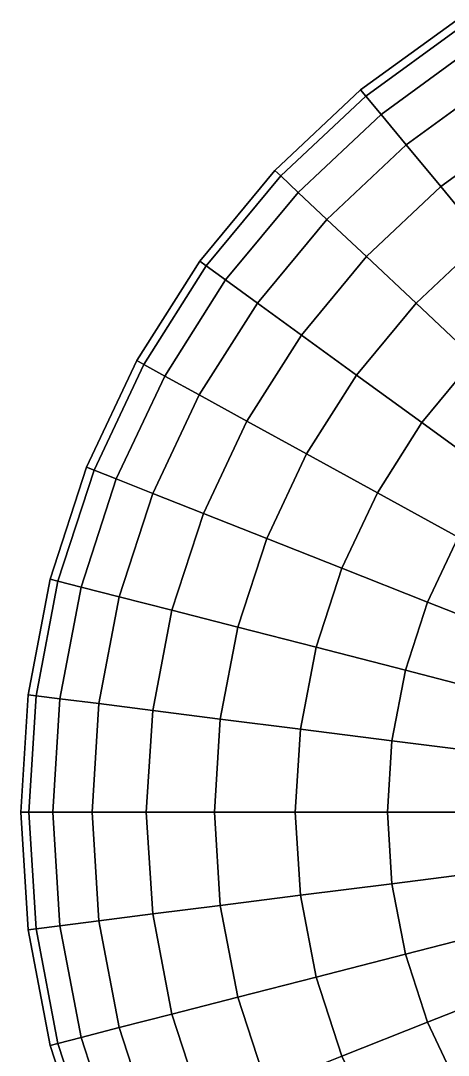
# Model space of a CAD drawing. Extents: x -1 to 5, y -1 to 5.
# Drawn here: x 3 to 3.456, y -0.259 to 0.844 of the extents above; entities that cross this region are included whole.
import ezdxf

# ---------------------------------------------------------------- set-up
doc = ezdxf.new("R2010")
doc.units = 0

msp = doc.modelspace()

# ---------------------------------------------------------------- linework, layer by layer
at = {"color": 100}
for points in [[(3.4688, 0.8371, 0.1305), (3.4642, 0.8443), (3.3626, 0.7705), (3.368, 0.7639, 0.1305)], [(3.4642, 0.8443), (3.4688, 0.8371, -0.1305), (3.368, 0.7639, -0.1305), (3.3626, 0.7705)], [(3.4824, 0.8156, 0.2588), (3.4688, 0.8371, 0.1305), (3.368, 0.7639, 0.1305), (3.3843, 0.7443, 0.2588)], [(3.4688, 0.8371, -0.1305), (3.4824, 0.8156, -0.2588), (3.3843, 0.7443, -0.2588), (3.368, 0.7639, -0.1305)], [(3.505, 0.7801, 0.3827), (3.4824, 0.8156, 0.2588), (3.3843, 0.7443, 0.2588), (3.4111, 0.7119, 0.3827)], [(3.4824, 0.8156, -0.2588), (3.505, 0.7801, -0.3827), (3.4111, 0.7119, -0.3827), (3.3843, 0.7443, -0.2588)], [(3.536, 0.7312, 0.5), (3.505, 0.7801, 0.3827), (3.4111, 0.7119, 0.3827), (3.448, 0.6673, 0.5)], [(3.505, 0.7801, -0.3827), (3.536, 0.7312, -0.5), (3.448, 0.6673, -0.5), (3.4111, 0.7119, -0.3827)], [(3.368, 0.7639, 0.1305), (3.3626, 0.7705), (3.271, 0.6845), (3.2773, 0.6787, 0.1305)], [(3.3626, 0.7705), (3.368, 0.7639, -0.1305), (3.2773, 0.6787, -0.1305), (3.271, 0.6845)], [(3.3843, 0.7443, 0.2588), (3.368, 0.7639, 0.1305), (3.2773, 0.6787, 0.1305), (3.2959, 0.6612, 0.2588)], [(3.368, 0.7639, -0.1305), (3.3843, 0.7443, -0.2588), (3.2959, 0.6612, -0.2588), (3.2773, 0.6787, -0.1305)], [(3.4111, 0.7119, 0.3827), (3.3843, 0.7443, 0.2588), (3.2959, 0.6612, 0.2588), (3.3265, 0.6324, 0.3827)], [(3.3843, 0.7443, -0.2588), (3.4111, 0.7119, -0.3827), (3.3265, 0.6324, -0.3827), (3.2959, 0.6612, -0.2588)], [(3.5749, 0.6699, 0.6088), (3.536, 0.7312, 0.5), (3.448, 0.6673, 0.5), (3.4943, 0.6113, 0.6088)], [(3.536, 0.7312, -0.5), (3.5749, 0.6699, -0.6088), (3.4943, 0.6113, -0.6088), (3.448, 0.6673, -0.5)], [(3.448, 0.6673, 0.5), (3.4111, 0.7119, 0.3827), (3.3265, 0.6324, 0.3827), (3.3687, 0.5928, 0.5)], [(3.4111, 0.7119, -0.3827), (3.448, 0.6673, -0.5), (3.3687, 0.5928, -0.5), (3.3265, 0.6324, -0.3827)], [(3.2773, 0.6787, 0.1305), (3.271, 0.6845), (3.191, 0.5878), (3.1979, 0.5828, 0.1305)], [(3.271, 0.6845), (3.2773, 0.6787, -0.1305), (3.1979, 0.5828, -0.1305), (3.191, 0.5878)], [(3.2959, 0.6612, 0.2588), (3.2773, 0.6787, 0.1305), (3.1979, 0.5828, 0.1305), (3.2185, 0.5678, 0.2588)], [(3.2773, 0.6787, -0.1305), (3.2959, 0.6612, -0.2588), (3.2185, 0.5678, -0.2588), (3.1979, 0.5828, -0.1305)], [(3.4943, 0.6113, 0.6088), (3.448, 0.6673, 0.5), (3.3687, 0.5928, 0.5), (3.4217, 0.5431, 0.6088)], [(3.448, 0.6673, -0.5), (3.4943, 0.6113, -0.6088), (3.4217, 0.5431, -0.6088), (3.3687, 0.5928, -0.5)], [(3.3265, 0.6324, 0.3827), (3.2959, 0.6612, 0.2588), (3.2185, 0.5678, 0.2588), (3.2526, 0.543, 0.3827)], [(3.2959, 0.6612, -0.2588), (3.3265, 0.6324, -0.3827), (3.2526, 0.543, -0.3827), (3.2185, 0.5678, -0.2588)], [(3.3687, 0.5928, 0.5), (3.3265, 0.6324, 0.3827), (3.2526, 0.543, 0.3827), (3.2994, 0.509, 0.5)], [(3.3265, 0.6324, -0.3827), (3.3687, 0.5928, -0.5), (3.2994, 0.509, -0.5), (3.2526, 0.543, -0.3827)], [(3.5493, 0.5448, 0.7071), (3.4943, 0.6113, 0.6088), (3.4217, 0.5431, 0.6088), (3.4845, 0.484, 0.7071)], [(3.4943, 0.6113, -0.6088), (3.5493, 0.5448, -0.7071), (3.4845, 0.484, -0.7071), (3.4217, 0.5431, -0.6088)], [(3.1979, 0.5828, 0.1305), (3.191, 0.5878), (3.1237, 0.4818), (3.1312, 0.4776, 0.1305)], [(3.191, 0.5878), (3.1979, 0.5828, -0.1305), (3.1312, 0.4776, -0.1305), (3.1237, 0.4818)], [(3.4217, 0.5431, 0.6088), (3.3687, 0.5928, 0.5), (3.2994, 0.509, 0.5), (3.3582, 0.4663, 0.6088)], [(3.3687, 0.5928, -0.5), (3.4217, 0.5431, -0.6088), (3.3582, 0.4663, -0.6088), (3.2994, 0.509, -0.5)], [(3.2185, 0.5678, 0.2588), (3.1979, 0.5828, 0.1305), (3.1312, 0.4776, 0.1305), (3.1536, 0.4653, 0.2588)], [(3.1979, 0.5828, -0.1305), (3.2185, 0.5678, -0.2588), (3.1536, 0.4653, -0.2588), (3.1312, 0.4776, -0.1305)], [(3.2526, 0.543, 0.3827), (3.2185, 0.5678, 0.2588), (3.1536, 0.4653, 0.2588), (3.1904, 0.4451, 0.3827)], [(3.2185, 0.5678, -0.2588), (3.2526, 0.543, -0.3827), (3.1904, 0.4451, -0.3827), (3.1536, 0.4653, -0.2588)], [(3.2994, 0.509, 0.5), (3.2526, 0.543, 0.3827), (3.1904, 0.4451, 0.3827), (3.2411, 0.4172, 0.5)], [(3.2526, 0.543, -0.3827), (3.2994, 0.509, -0.5), (3.2411, 0.4172, -0.5), (3.1904, 0.4451, -0.3827)], [(3.4845, 0.484, 0.7071), (3.4217, 0.5431, 0.6088), (3.3582, 0.4663, 0.6088), (3.4279, 0.4156, 0.7071)], [(3.4217, 0.5431, -0.6088), (3.4845, 0.484, -0.7071), (3.4279, 0.4156, -0.7071), (3.3582, 0.4663, -0.6088)], [(3.3582, 0.4663, 0.6088), (3.2994, 0.509, 0.5), (3.2411, 0.4172, 0.5), (3.3048, 0.3822, 0.6088)], [(3.2994, 0.509, -0.5), (3.3582, 0.4663, -0.6088), (3.3048, 0.3822, -0.6088), (3.2411, 0.4172, -0.5)], [(3.1312, 0.4776, 0.1305), (3.1237, 0.4818), (3.0702, 0.3681), (3.0782, 0.365, 0.1305)], [(3.1237, 0.4818), (3.1312, 0.4776, -0.1305), (3.0782, 0.365, -0.1305), (3.0702, 0.3681)], [(3.1536, 0.4653, 0.2588), (3.1312, 0.4776, 0.1305), (3.0782, 0.365, 0.1305), (3.1019, 0.3556, 0.2588)], [(3.1312, 0.4776, -0.1305), (3.1536, 0.4653, -0.2588), (3.1019, 0.3556, -0.2588), (3.0782, 0.365, -0.1305)], [(3.5562, 0.4167, 0.7934), (3.4845, 0.484, 0.7071), (3.4279, 0.4156, 0.7071), (3.5075, 0.3578, 0.7934)], [(3.4845, 0.484, -0.7071), (3.5562, 0.4167, -0.7934), (3.5075, 0.3578, -0.7934), (3.4279, 0.4156, -0.7071)], [(3.1904, 0.4451, 0.3827), (3.1536, 0.4653, 0.2588), (3.1019, 0.3556, 0.2588), (3.141, 0.3401, 0.3827)], [(3.1536, 0.4653, -0.2588), (3.1904, 0.4451, -0.3827), (3.141, 0.3401, -0.3827), (3.1019, 0.3556, -0.2588)], [(3.4279, 0.4156, 0.7071), (3.3582, 0.4663, 0.6088), (3.3048, 0.3822, 0.6088), (3.3804, 0.3407, 0.7071)], [(3.3582, 0.4663, -0.6088), (3.4279, 0.4156, -0.7071), (3.3804, 0.3407, -0.7071), (3.3048, 0.3822, -0.6088)], [(3.2411, 0.4172, 0.5), (3.1904, 0.4451, 0.3827), (3.141, 0.3401, 0.3827), (3.1948, 0.3188, 0.5)], [(3.1904, 0.4451, -0.3827), (3.2411, 0.4172, -0.5), (3.1948, 0.3188, -0.5), (3.141, 0.3401, -0.3827)], [(3.3048, 0.3822, 0.6088), (3.2411, 0.4172, 0.5), (3.1948, 0.3188, 0.5), (3.2624, 0.2921, 0.6088)], [(3.2411, 0.4172, -0.5), (3.3048, 0.3822, -0.6088), (3.2624, 0.2921, -0.6088), (3.1948, 0.3188, -0.5)], [(3.5075, 0.3578, 0.7934), (3.4279, 0.4156, 0.7071), (3.3804, 0.3407, 0.7071), (3.4665, 0.2933, 0.7934)], [(3.4279, 0.4156, -0.7071), (3.5075, 0.3578, -0.7934), (3.4665, 0.2933, -0.7934), (3.3804, 0.3407, -0.7071)], [(3.3804, 0.3407, 0.7071), (3.3048, 0.3822, 0.6088), (3.2624, 0.2921, 0.6088), (3.3425, 0.2603, 0.7071)], [(3.3048, 0.3822, -0.6088), (3.3804, 0.3407, -0.7071), (3.3425, 0.2603, -0.7071), (3.2624, 0.2921, -0.6088)], [(3.0782, 0.365, 0.1305), (3.0702, 0.3681), (3.0314, 0.2487), (3.0397, 0.2466, 0.1305)], [(3.0702, 0.3681), (3.0782, 0.365, -0.1305), (3.0397, 0.2466, -0.1305), (3.0314, 0.2487)], [(3.1019, 0.3556, 0.2588), (3.0782, 0.365, 0.1305), (3.0397, 0.2466, 0.1305), (3.0644, 0.2402, 0.2588)], [(3.0782, 0.365, -0.1305), (3.1019, 0.3556, -0.2588), (3.0644, 0.2402, -0.2588), (3.0397, 0.2466, -0.1305)], [(3.141, 0.3401, 0.3827), (3.1019, 0.3556, 0.2588), (3.0644, 0.2402, 0.2588), (3.1051, 0.2298, 0.3827)], [(3.1019, 0.3556, -0.2588), (3.141, 0.3401, -0.3827), (3.1051, 0.2298, -0.3827), (3.0644, 0.2402, -0.2588)], [(3.1948, 0.3188, 0.5), (3.141, 0.3401, 0.3827), (3.1051, 0.2298, 0.3827), (3.1612, 0.2154, 0.5)], [(3.141, 0.3401, -0.3827), (3.1948, 0.3188, -0.5), (3.1612, 0.2154, -0.5), (3.1051, 0.2298, -0.3827)], [(3.4665, 0.2933, 0.7934), (3.3804, 0.3407, 0.7071), (3.3425, 0.2603, 0.7071), (3.434, 0.2241, 0.7934)], [(3.3804, 0.3407, -0.7071), (3.4665, 0.2933, -0.7934), (3.434, 0.2241, -0.7934), (3.3425, 0.2603, -0.7071)], [(3.2624, 0.2921, 0.6088), (3.1948, 0.3188, 0.5), (3.1612, 0.2154, 0.5), (3.2316, 0.1973, 0.6088)], [(3.1948, 0.3188, -0.5), (3.2624, 0.2921, -0.6088), (3.2316, 0.1973, -0.6088), (3.1612, 0.2154, -0.5)], [(3.3425, 0.2603, 0.7071), (3.2624, 0.2921, 0.6088), (3.2316, 0.1973, 0.6088), (3.3151, 0.1759, 0.7071)], [(3.2624, 0.2921, -0.6088), (3.3425, 0.2603, -0.7071), (3.3151, 0.1759, -0.7071), (3.2316, 0.1973, -0.6088)], [(3.5618, 0.2409, 0.866), (3.4665, 0.2933, 0.7934), (3.434, 0.2241, 0.7934), (3.5351, 0.1841, 0.866)], [(3.4665, 0.2933, -0.7934), (3.5618, 0.2409, -0.866), (3.5351, 0.1841, -0.866), (3.434, 0.2241, -0.7934)], [(3.434, 0.2241, 0.7934), (3.3425, 0.2603, 0.7071), (3.3151, 0.1759, 0.7071), (3.4104, 0.1514, 0.7934)], [(3.3425, 0.2603, -0.7071), (3.434, 0.2241, -0.7934), (3.4104, 0.1514, -0.7934), (3.3151, 0.1759, -0.7071)], [(3.0397, 0.2466, 0.1305), (3.0314, 0.2487), (3.0079, 0.1253), (3.0164, 0.1243, 0.1305)], [(3.0314, 0.2487), (3.0397, 0.2466, -0.1305), (3.0164, 0.1243, -0.1305), (3.0079, 0.1253)], [(3.0644, 0.2402, 0.2588), (3.0397, 0.2466, 0.1305), (3.0164, 0.1243, 0.1305), (3.0417, 0.1211, 0.2588)], [(3.0397, 0.2466, -0.1305), (3.0644, 0.2402, -0.2588), (3.0417, 0.1211, -0.2588), (3.0164, 0.1243, -0.1305)], [(3.1051, 0.2298, 0.3827), (3.0644, 0.2402, 0.2588), (3.0417, 0.1211, 0.2588), (3.0834, 0.1158, 0.3827)], [(3.0644, 0.2402, -0.2588), (3.1051, 0.2298, -0.3827), (3.0834, 0.1158, -0.3827), (3.0417, 0.1211, -0.2588)], [(3.1612, 0.2154, 0.5), (3.1051, 0.2298, 0.3827), (3.0834, 0.1158, 0.3827), (3.1408, 0.1085, 0.5)], [(3.1051, 0.2298, -0.3827), (3.1612, 0.2154, -0.5), (3.1408, 0.1085, -0.5), (3.0834, 0.1158, -0.3827)], [(3.5351, 0.1841, 0.866), (3.434, 0.2241, 0.7934), (3.4104, 0.1514, 0.7934), (3.5157, 0.1243, 0.866)], [(3.434, 0.2241, -0.7934), (3.5351, 0.1841, -0.866), (3.5157, 0.1243, -0.866), (3.4104, 0.1514, -0.7934)], [(3.2316, 0.1973, 0.6088), (3.1612, 0.2154, 0.5), (3.1408, 0.1085, 0.5), (3.2129, 0.0994, 0.6088)], [(3.1612, 0.2154, -0.5), (3.2316, 0.1973, -0.6088), (3.2129, 0.0994, -0.6088), (3.1408, 0.1085, -0.5)], [(3.3151, 0.1759, 0.7071), (3.2316, 0.1973, 0.6088), (3.2129, 0.0994, 0.6088), (3.2985, 0.0886, 0.7071)], [(3.2316, 0.1973, -0.6088), (3.3151, 0.1759, -0.7071), (3.2985, 0.0886, -0.7071), (3.2129, 0.0994, -0.6088)], [(3.4104, 0.1514, 0.7934), (3.3151, 0.1759, 0.7071), (3.2985, 0.0886, 0.7071), (3.396, 0.0763, 0.7934)], [(3.3151, 0.1759, -0.7071), (3.4104, 0.1514, -0.7934), (3.396, 0.0763, -0.7934), (3.2985, 0.0886, -0.7071)], [(3.5157, 0.1243, 0.866), (3.4104, 0.1514, 0.7934), (3.396, 0.0763, 0.7934), (3.5039, 0.0627, 0.866)], [(3.4104, 0.1514, -0.7934), (3.5157, 0.1243, -0.866), (3.5039, 0.0627, -0.866), (3.396, 0.0763, -0.7934)], [(3.0164, 0.1243, 0.1305), (3.0079, 0.1253), (3, 0), (3.0086, 0, 0.1305)], [(3.0079, 0.1253), (3.0164, 0.1243, -0.1305), (3.0086, 0, -0.1305), (3, 0)], [(3.0417, 0.1211, 0.2588), (3.0164, 0.1243, 0.1305), (3.0086, 0, 0.1305), (3.0341, 0, 0.2588)], [(3.0164, 0.1243, -0.1305), (3.0417, 0.1211, -0.2588), (3.0341, 0, -0.2588), (3.0086, 0, -0.1305)], [(3.0834, 0.1158, 0.3827), (3.0417, 0.1211, 0.2588), (3.0341, 0, 0.2588), (3.0761, 0, 0.3827)], [(3.0417, 0.1211, -0.2588), (3.0834, 0.1158, -0.3827), (3.0761, 0, -0.3827), (3.0341, 0, -0.2588)], [(3.1408, 0.1085, 0.5), (3.0834, 0.1158, 0.3827), (3.0761, 0, 0.3827), (3.134, 0, 0.5)], [(3.0834, 0.1158, -0.3827), (3.1408, 0.1085, -0.5), (3.134, 0, -0.5), (3.0761, 0, -0.3827)], [(3.2129, 0.0994, 0.6088), (3.1408, 0.1085, 0.5), (3.134, 0, 0.5), (3.2066, 0, 0.6088)], [(3.1408, 0.1085, -0.5), (3.2129, 0.0994, -0.6088), (3.2066, 0, -0.6088), (3.134, 0, -0.5)], [(3.2985, 0.0886, 0.7071), (3.2129, 0.0994, 0.6088), (3.2066, 0, 0.6088), (3.2929, 0, 0.7071)], [(3.2129, 0.0994, -0.6088), (3.2985, 0.0886, -0.7071), (3.2929, 0, -0.7071), (3.2066, 0, -0.6088)], [(3.396, 0.0763, 0.7934), (3.2985, 0.0886, 0.7071), (3.2929, 0, 0.7071), (3.3912, 0, 0.7934)], [(3.2985, 0.0886, -0.7071), (3.396, 0.0763, -0.7934), (3.3912, 0, -0.7934), (3.2929, 0, -0.7071)], [(3.5039, 0.0627, 0.866), (3.396, 0.0763, 0.7934), (3.3912, 0, 0.7934), (3.5, 0, 0.866)], [(3.396, 0.0763, -0.7934), (3.5039, 0.0627, -0.866), (3.5, 0, -0.866), (3.3912, 0, -0.7934)], [(3.0086, 0, 0.1305), (3, 0), (3.0079, -0.1253), (3.0164, -0.1243, 0.1305)], [(3, 0), (3.0086, 0, -0.1305), (3.0164, -0.1243, -0.1305), (3.0079, -0.1253)], [(3.0341, 0, 0.2588), (3.0086, 0, 0.1305), (3.0164, -0.1243, 0.1305), (3.0417, -0.1211, 0.2588)], [(3.0086, 0, -0.1305), (3.0341, 0, -0.2588), (3.0417, -0.1211, -0.2588), (3.0164, -0.1243, -0.1305)], [(3.0761, 0, 0.3827), (3.0341, 0, 0.2588), (3.0417, -0.1211, 0.2588), (3.0834, -0.1158, 0.3827)], [(3.0341, 0, -0.2588), (3.0761, 0, -0.3827), (3.0834, -0.1158, -0.3827), (3.0417, -0.1211, -0.2588)], [(3.134, 0, 0.5), (3.0761, 0, 0.3827), (3.0834, -0.1158, 0.3827), (3.1408, -0.1085, 0.5)], [(3.0761, 0, -0.3827), (3.134, 0, -0.5), (3.1408, -0.1085, -0.5), (3.0834, -0.1158, -0.3827)], [(3.2066, 0, 0.6088), (3.134, 0, 0.5), (3.1408, -0.1085, 0.5), (3.2129, -0.0994, 0.6088)], [(3.134, 0, -0.5), (3.2066, 0, -0.6088), (3.2129, -0.0994, -0.6088), (3.1408, -0.1085, -0.5)], [(3.2929, 0, 0.7071), (3.2066, 0, 0.6088), (3.2129, -0.0994, 0.6088), (3.2985, -0.0886, 0.7071)], [(3.2066, 0, -0.6088), (3.2929, 0, -0.7071), (3.2985, -0.0886, -0.7071), (3.2129, -0.0994, -0.6088)], [(3.3912, 0, 0.7934), (3.2929, 0, 0.7071), (3.2985, -0.0886, 0.7071), (3.396, -0.0763, 0.7934)], [(3.2929, 0, -0.7071), (3.3912, 0, -0.7934), (3.396, -0.0763, -0.7934), (3.2985, -0.0886, -0.7071)], [(3.5, 0, 0.866), (3.3912, 0, 0.7934), (3.396, -0.0763, 0.7934), (3.5039, -0.0627, 0.866)], [(3.3912, 0, -0.7934), (3.5, 0, -0.866), (3.5039, -0.0627, -0.866), (3.396, -0.0763, -0.7934)], [(3.5039, -0.0627, 0.866), (3.396, -0.0763, 0.7934), (3.4104, -0.1514, 0.7934), (3.5157, -0.1243, 0.866)], [(3.396, -0.0763, -0.7934), (3.5039, -0.0627, -0.866), (3.5157, -0.1243, -0.866), (3.4104, -0.1514, -0.7934)], [(3.396, -0.0763, 0.7934), (3.2985, -0.0886, 0.7071), (3.3151, -0.1759, 0.7071), (3.4104, -0.1514, 0.7934)], [(3.2985, -0.0886, -0.7071), (3.396, -0.0763, -0.7934), (3.4104, -0.1514, -0.7934), (3.3151, -0.1759, -0.7071)], [(3.2985, -0.0886, 0.7071), (3.2129, -0.0994, 0.6088), (3.2316, -0.1973, 0.6088), (3.3151, -0.1759, 0.7071)], [(3.2129, -0.0994, -0.6088), (3.2985, -0.0886, -0.7071), (3.3151, -0.1759, -0.7071), (3.2316, -0.1973, -0.6088)], [(3.1408, -0.1085, 0.5), (3.0834, -0.1158, 0.3827), (3.1051, -0.2298, 0.3827), (3.1612, -0.2154, 0.5)], [(3.0834, -0.1158, -0.3827), (3.1408, -0.1085, -0.5), (3.1612, -0.2154, -0.5), (3.1051, -0.2298, -0.3827)], [(3.2129, -0.0994, 0.6088), (3.1408, -0.1085, 0.5), (3.1612, -0.2154, 0.5), (3.2316, -0.1973, 0.6088)], [(3.1408, -0.1085, -0.5), (3.2129, -0.0994, -0.6088), (3.2316, -0.1973, -0.6088), (3.1612, -0.2154, -0.5)], [(3.0417, -0.1211, 0.2588), (3.0164, -0.1243, 0.1305), (3.0397, -0.2466, 0.1305), (3.0644, -0.2402, 0.2588)], [(3.0164, -0.1243, -0.1305), (3.0417, -0.1211, -0.2588), (3.0644, -0.2402, -0.2588), (3.0397, -0.2466, -0.1305)], [(3.0834, -0.1158, 0.3827), (3.0417, -0.1211, 0.2588), (3.0644, -0.2402, 0.2588), (3.1051, -0.2298, 0.3827)], [(3.0417, -0.1211, -0.2588), (3.0834, -0.1158, -0.3827), (3.1051, -0.2298, -0.3827), (3.0644, -0.2402, -0.2588)], [(3.0164, -0.1243, 0.1305), (3.0079, -0.1253), (3.0314, -0.2487), (3.0397, -0.2466, 0.1305)], [(3.0079, -0.1253), (3.0164, -0.1243, -0.1305), (3.0397, -0.2466, -0.1305), (3.0314, -0.2487)], [(3.5157, -0.1243, 0.866), (3.4104, -0.1514, 0.7934), (3.434, -0.2241, 0.7934), (3.5351, -0.1841, 0.866)], [(3.4104, -0.1514, -0.7934), (3.5157, -0.1243, -0.866), (3.5351, -0.1841, -0.866), (3.434, -0.2241, -0.7934)], [(3.4104, -0.1514, 0.7934), (3.3151, -0.1759, 0.7071), (3.3425, -0.2603, 0.7071), (3.434, -0.2241, 0.7934)], [(3.3151, -0.1759, -0.7071), (3.4104, -0.1514, -0.7934), (3.434, -0.2241, -0.7934), (3.3425, -0.2603, -0.7071)], [(3.3151, -0.1759, 0.7071), (3.2316, -0.1973, 0.6088), (3.2624, -0.2921, 0.6088), (3.3425, -0.2603, 0.7071)], [(3.2316, -0.1973, -0.6088), (3.3151, -0.1759, -0.7071), (3.3425, -0.2603, -0.7071), (3.2624, -0.2921, -0.6088)], [(3.5351, -0.1841, 0.866), (3.434, -0.2241, 0.7934), (3.4665, -0.2933, 0.7934), (3.5618, -0.2409, 0.866)], [(3.434, -0.2241, -0.7934), (3.5351, -0.1841, -0.866), (3.5618, -0.2409, -0.866), (3.4665, -0.2933, -0.7934)], [(3.2316, -0.1973, 0.6088), (3.1612, -0.2154, 0.5), (3.1948, -0.3188, 0.5), (3.2624, -0.2921, 0.6088)], [(3.1612, -0.2154, -0.5), (3.2316, -0.1973, -0.6088), (3.2624, -0.2921, -0.6088), (3.1948, -0.3188, -0.5)], [(3.1612, -0.2154, 0.5), (3.1051, -0.2298, 0.3827), (3.141, -0.3401, 0.3827), (3.1948, -0.3188, 0.5)], [(3.1051, -0.2298, -0.3827), (3.1612, -0.2154, -0.5), (3.1948, -0.3188, -0.5), (3.141, -0.3401, -0.3827)], [(3.1051, -0.2298, 0.3827), (3.0644, -0.2402, 0.2588), (3.1019, -0.3556, 0.2588), (3.141, -0.3401, 0.3827)], [(3.0644, -0.2402, -0.2588), (3.1051, -0.2298, -0.3827), (3.141, -0.3401, -0.3827), (3.1019, -0.3556, -0.2588)], [(3.434, -0.2241, 0.7934), (3.3425, -0.2603, 0.7071), (3.3804, -0.3407, 0.7071), (3.4665, -0.2933, 0.7934)], [(3.3425, -0.2603, -0.7071), (3.434, -0.2241, -0.7934), (3.4665, -0.2933, -0.7934), (3.3804, -0.3407, -0.7071)], [(3.0644, -0.2402, 0.2588), (3.0397, -0.2466, 0.1305), (3.0782, -0.365, 0.1305), (3.1019, -0.3556, 0.2588)], [(3.0397, -0.2466, -0.1305), (3.0644, -0.2402, -0.2588), (3.1019, -0.3556, -0.2588), (3.0782, -0.365, -0.1305)], [(3.0397, -0.2466, 0.1305), (3.0314, -0.2487), (3.0702, -0.3681), (3.0782, -0.365, 0.1305)], [(3.0314, -0.2487), (3.0397, -0.2466, -0.1305), (3.0782, -0.365, -0.1305), (3.0702, -0.3681)]]:
    msp.add_3dface(points, dxfattribs=at)

doc.saveas('drawing.dxf')
